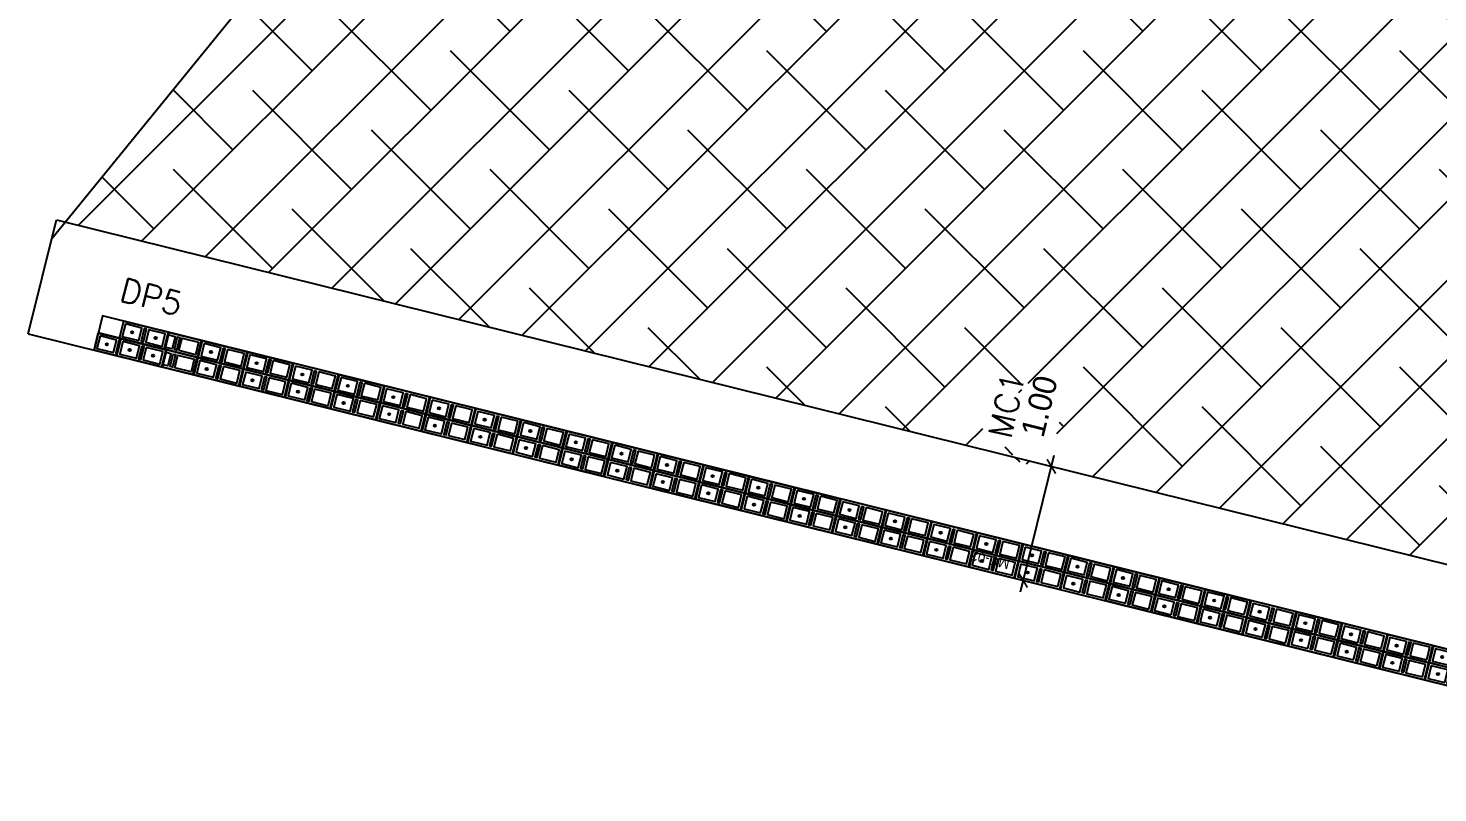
# Model space of a CAD drawing. Header units: metres. Extents: x -33.7 to 12.8, y -17.6 to 9.1.
# Drawn here: x -33.74 to -21.73, y -17.26 to -10.75 of the extents above; entities that cross this region are included whole.
import ezdxf
from ezdxf.enums import TextEntityAlignment as Align
from ezdxf.xclip import XClip

# ---------------------------------------------------------------- set-up
doc = ezdxf.new("R2010")
doc.units = ezdxf.units.M
doc.header["$XCLIPFRAME"] = 2
for name, color, linetype in [('00', 8, 'Continuous'), ('COTAS', 1, 'Continuous'), ('CUANT-MURO CONTENCION-MURO MC1 BLOCK 0.30', 1, 'Continuous')]:
    doc.layers.add(name, color=color, linetype=linetype)
doc.styles.add('ROMANS', font='romans')
doc.styles.add('ROTULOS', font='GOTHIC.TTF')
doc.styles.get("Standard").update_dxf_attribs({"font": 'arial.ttf'})
doc.dimstyles.new('DIM_100_2', dxfattribs={"dimtxt": 0.2, "dimasz": 0.1, "dimexe": 0.1, "dimexo": 0.1, "dimgap": 0.15, "dimtad": 1, "dimtxsty": 'ROTULOS', "dimblk": 'ARCHTICK', "dimcen": 0.1, "dimdle": 0.1, "dimclrd": 256, "dimclre": 256, "dimclrt": 1, "dimaunit": 1, "dimadec": 3, "dimazin": 3, "dimtfac": 1, "dimtix": 1, "dimtmove": 2, "dimatfit": 0, "dimldrblk": 'FLECHA', "dimfxl": 0.25, "dimtvp": 1, "dimlwd": -1, "dimlwe": -1})

# ---------------------------------------------------------------- blocks, each defined once
blk = doc.blocks.new('*U92')
for points in [[(-0.075, 0.4), (0.075, 0.4), (0.075, 0.01), (-0.075, 0.01)], [(0.055, 0.38), (-0.055, 0.38), (-0.055, 0.235), (0.055, 0.235)], [(0.055, 0.215), (-0.055, 0.215), (-0.055, 0.195), (0.055, 0.195)], [(0.055, 0.175), (-0.055, 0.175), (-0.055, 0.03), (0.055, 0.03)]]:
    blk.add_lwpolyline(points, close=True)
at = {"color": 251}
blk.add_lwpolyline([(-0.075, 0), (0.075, 0)], dxfattribs=at)
at = {"color": 3}
blk.add_circle((0, 0.307), 0.00953, dxfattribs=at)
blk = doc.blocks.new('*U91')
for points in [[(-0.075, 0.4), (0.075, 0.4), (0.075, 0.01), (-0.075, 0.01)], [(0.055, 0.38), (-0.055, 0.38), (-0.055, 0.235), (0.055, 0.235)], [(0.055, 0.215), (-0.055, 0.215), (-0.055, 0.195), (0.055, 0.195)], [(0.055, 0.175), (-0.055, 0.175), (-0.055, 0.03), (0.055, 0.03)]]:
    blk.add_lwpolyline(points, close=True)
at = {"color": 251}
blk.add_lwpolyline([(-0.075, 0), (0.075, 0)], dxfattribs=at)
at = {"color": 3}
blk.add_circle((0, 0.307), 0.00953, dxfattribs=at)
blk = doc.blocks.new('*U90')
for points in [[(-0.075, 0.4), (0.075, 0.4), (0.075, 0.01), (-0.075, 0.01)], [(0.055, 0.38), (-0.055, 0.38), (-0.055, 0.235), (0.055, 0.235)], [(0.055, 0.215), (-0.055, 0.215), (-0.055, 0.195), (0.055, 0.195)], [(0.055, 0.175), (-0.055, 0.175), (-0.055, 0.03), (0.055, 0.03)]]:
    blk.add_lwpolyline(points, close=True)
at = {"color": 251}
blk.add_lwpolyline([(-0.075, 0), (0.075, 0)], dxfattribs=at)
at = {"color": 3}
blk.add_circle((0, 0.307), 0.00953, dxfattribs=at)
blk = doc.blocks.new('*U89')
for points in [[(-0.075, 0.4), (0.075, 0.4), (0.075, 0.01), (-0.075, 0.01)], [(0.055, 0.38), (-0.055, 0.38), (-0.055, 0.235), (0.055, 0.235)], [(0.055, 0.215), (-0.055, 0.215), (-0.055, 0.195), (0.055, 0.195)], [(0.055, 0.175), (-0.055, 0.175), (-0.055, 0.03), (0.055, 0.03)]]:
    blk.add_lwpolyline(points, close=True)
at = {"color": 251}
blk.add_lwpolyline([(-0.075, 0), (0.075, 0)], dxfattribs=at)
at = {"color": 3}
blk.add_circle((0, 0.307), 0.00953, dxfattribs=at)
blk = doc.blocks.new('*U88')
for points in [[(-0.075, 0.4), (0.075, 0.4), (0.075, 0.01), (-0.075, 0.01)], [(0.055, 0.38), (-0.055, 0.38), (-0.055, 0.235), (0.055, 0.235)], [(0.055, 0.215), (-0.055, 0.215), (-0.055, 0.195), (0.055, 0.195)], [(0.055, 0.175), (-0.055, 0.175), (-0.055, 0.03), (0.055, 0.03)]]:
    blk.add_lwpolyline(points, close=True)
at = {"color": 251}
blk.add_lwpolyline([(-0.075, 0), (0.075, 0)], dxfattribs=at)
at = {"color": 3}
blk.add_circle((0, 0.307), 0.00953, dxfattribs=at)
blk = doc.blocks.new('*U87')
for points in [[(-0.075, 0.4), (0.075, 0.4), (0.075, 0.01), (-0.075, 0.01)], [(0.055, 0.38), (-0.055, 0.38), (-0.055, 0.235), (0.055, 0.235)], [(0.055, 0.215), (-0.055, 0.215), (-0.055, 0.195), (0.055, 0.195)], [(0.055, 0.175), (-0.055, 0.175), (-0.055, 0.03), (0.055, 0.03)]]:
    blk.add_lwpolyline(points, close=True)
at = {"color": 251}
blk.add_lwpolyline([(-0.075, 0), (0.075, 0)], dxfattribs=at)
at = {"color": 3}
blk.add_circle((0, 0.307), 0.00953, dxfattribs=at)
blk = doc.blocks.new('*U86')
for points in [[(-0.075, 0.4), (0.075, 0.4), (0.075, 0.01), (-0.075, 0.01)], [(0.055, 0.38), (-0.055, 0.38), (-0.055, 0.235), (0.055, 0.235)], [(0.055, 0.215), (-0.055, 0.215), (-0.055, 0.195), (0.055, 0.195)], [(0.055, 0.175), (-0.055, 0.175), (-0.055, 0.03), (0.055, 0.03)]]:
    blk.add_lwpolyline(points, close=True)
at = {"color": 251}
blk.add_lwpolyline([(-0.075, 0), (0.075, 0)], dxfattribs=at)
at = {"color": 3}
blk.add_circle((0, 0.307), 0.00953, dxfattribs=at)
blk = doc.blocks.new('*U85')
for points in [[(-0.075, 0.4), (0.075, 0.4), (0.075, 0.01), (-0.075, 0.01)], [(0.055, 0.38), (-0.055, 0.38), (-0.055, 0.235), (0.055, 0.235)], [(0.055, 0.215), (-0.055, 0.215), (-0.055, 0.195), (0.055, 0.195)], [(0.055, 0.175), (-0.055, 0.175), (-0.055, 0.03), (0.055, 0.03)]]:
    blk.add_lwpolyline(points, close=True)
at = {"color": 251}
blk.add_lwpolyline([(-0.075, 0), (0.075, 0)], dxfattribs=at)
at = {"color": 3}
blk.add_circle((0, 0.307), 0.00953, dxfattribs=at)
blk = doc.blocks.new('*U84')
for points in [[(-0.075, 0.4), (0.075, 0.4), (0.075, 0.01), (-0.075, 0.01)], [(0.055, 0.38), (-0.055, 0.38), (-0.055, 0.235), (0.055, 0.235)], [(0.055, 0.215), (-0.055, 0.215), (-0.055, 0.195), (0.055, 0.195)], [(0.055, 0.175), (-0.055, 0.175), (-0.055, 0.03), (0.055, 0.03)]]:
    blk.add_lwpolyline(points, close=True)
at = {"color": 251}
blk.add_lwpolyline([(-0.075, 0), (0.075, 0)], dxfattribs=at)
at = {"color": 3}
blk.add_circle((0, 0.307), 0.00953, dxfattribs=at)
blk = doc.blocks.new('*U83')
for points in [[(-0.075, 0.4), (0.075, 0.4), (0.075, 0.01), (-0.075, 0.01)], [(0.055, 0.38), (-0.055, 0.38), (-0.055, 0.235), (0.055, 0.235)], [(0.055, 0.215), (-0.055, 0.215), (-0.055, 0.195), (0.055, 0.195)], [(0.055, 0.175), (-0.055, 0.175), (-0.055, 0.03), (0.055, 0.03)]]:
    blk.add_lwpolyline(points, close=True)
at = {"color": 251}
blk.add_lwpolyline([(-0.075, 0), (0.075, 0)], dxfattribs=at)
at = {"color": 3}
blk.add_circle((0, 0.307), 0.00953, dxfattribs=at)
blk = doc.blocks.new('*U82')
for points in [[(-0.075, 0.4), (0.075, 0.4), (0.075, 0.01), (-0.075, 0.01)], [(0.055, 0.38), (-0.055, 0.38), (-0.055, 0.235), (0.055, 0.235)], [(0.055, 0.215), (-0.055, 0.215), (-0.055, 0.195), (0.055, 0.195)], [(0.055, 0.175), (-0.055, 0.175), (-0.055, 0.03), (0.055, 0.03)]]:
    blk.add_lwpolyline(points, close=True)
at = {"color": 251}
blk.add_lwpolyline([(-0.075, 0), (0.075, 0)], dxfattribs=at)
at = {"color": 3}
blk.add_circle((0, 0.307), 0.00953, dxfattribs=at)
blk = doc.blocks.new('*U81')
for points in [[(-0.075, 0.4), (0.075, 0.4), (0.075, 0.01), (-0.075, 0.01)], [(0.055, 0.38), (-0.055, 0.38), (-0.055, 0.235), (0.055, 0.235)], [(0.055, 0.215), (-0.055, 0.215), (-0.055, 0.195), (0.055, 0.195)], [(0.055, 0.175), (-0.055, 0.175), (-0.055, 0.03), (0.055, 0.03)]]:
    blk.add_lwpolyline(points, close=True)
at = {"color": 251}
blk.add_lwpolyline([(-0.075, 0), (0.075, 0)], dxfattribs=at)
at = {"color": 3}
blk.add_circle((0, 0.307), 0.00953, dxfattribs=at)
blk = doc.blocks.new('*U74')
for points in [[(-0.075, 0.4), (0.075, 0.4), (0.075, 0.01), (-0.075, 0.01)], [(0.055, 0.38), (-0.055, 0.38), (-0.055, 0.235), (0.055, 0.235)], [(0.055, 0.215), (-0.055, 0.215), (-0.055, 0.195), (0.055, 0.195)], [(0.055, 0.175), (-0.055, 0.175), (-0.055, 0.03), (0.055, 0.03)]]:
    blk.add_lwpolyline(points, close=True)
at = {"color": 251}
blk.add_lwpolyline([(-0.075, 0), (0.075, 0)], dxfattribs=at)
at = {"color": 3}
blk.add_circle((0, 0.102), 0.00953, dxfattribs=at)
blk = doc.blocks.new('*U75')
for points in [[(-0.075, 0.4), (0.075, 0.4), (0.075, 0.01), (-0.075, 0.01)], [(0.055, 0.38), (-0.055, 0.38), (-0.055, 0.235), (0.055, 0.235)], [(0.055, 0.215), (-0.055, 0.215), (-0.055, 0.195), (0.055, 0.195)], [(0.055, 0.175), (-0.055, 0.175), (-0.055, 0.03), (0.055, 0.03)]]:
    blk.add_lwpolyline(points, close=True)
at = {"color": 251}
blk.add_lwpolyline([(-0.075, 0), (0.075, 0)], dxfattribs=at)
at = {"color": 3}
blk.add_circle((0, 0.102), 0.00953, dxfattribs=at)
blk = doc.blocks.new('*U76')
for points in [[(-0.075, 0.4), (0.075, 0.4), (0.075, 0.01), (-0.075, 0.01)], [(0.055, 0.38), (-0.055, 0.38), (-0.055, 0.235), (0.055, 0.235)], [(0.055, 0.215), (-0.055, 0.215), (-0.055, 0.195), (0.055, 0.195)], [(0.055, 0.175), (-0.055, 0.175), (-0.055, 0.03), (0.055, 0.03)]]:
    blk.add_lwpolyline(points, close=True)
at = {"color": 251}
blk.add_lwpolyline([(-0.075, 0), (0.075, 0)], dxfattribs=at)
at = {"color": 3}
blk.add_circle((0, 0.102), 0.00953, dxfattribs=at)
blk = doc.blocks.new('*U77')
for points in [[(-0.075, 0.4), (0.075, 0.4), (0.075, 0.01), (-0.075, 0.01)], [(0.055, 0.38), (-0.055, 0.38), (-0.055, 0.235), (0.055, 0.235)], [(0.055, 0.215), (-0.055, 0.215), (-0.055, 0.195), (0.055, 0.195)], [(0.055, 0.175), (-0.055, 0.175), (-0.055, 0.03), (0.055, 0.03)]]:
    blk.add_lwpolyline(points, close=True)
at = {"color": 251}
blk.add_lwpolyline([(-0.075, 0), (0.075, 0)], dxfattribs=at)
at = {"color": 3}
blk.add_circle((0, 0.102), 0.00953, dxfattribs=at)
blk = doc.blocks.new('*U78')
for points in [[(-0.075, 0.4), (0.075, 0.4), (0.075, 0.01), (-0.075, 0.01)], [(0.055, 0.38), (-0.055, 0.38), (-0.055, 0.235), (0.055, 0.235)], [(0.055, 0.215), (-0.055, 0.215), (-0.055, 0.195), (0.055, 0.195)], [(0.055, 0.175), (-0.055, 0.175), (-0.055, 0.03), (0.055, 0.03)]]:
    blk.add_lwpolyline(points, close=True)
at = {"color": 251}
blk.add_lwpolyline([(-0.075, 0), (0.075, 0)], dxfattribs=at)
at = {"color": 3}
blk.add_circle((0, 0.102), 0.00953, dxfattribs=at)
blk = doc.blocks.new('*U79')
for points in [[(-0.075, 0.4), (0.075, 0.4), (0.075, 0.01), (-0.075, 0.01)], [(0.055, 0.38), (-0.055, 0.38), (-0.055, 0.235), (0.055, 0.235)], [(0.055, 0.215), (-0.055, 0.215), (-0.055, 0.195), (0.055, 0.195)], [(0.055, 0.175), (-0.055, 0.175), (-0.055, 0.03), (0.055, 0.03)]]:
    blk.add_lwpolyline(points, close=True)
at = {"color": 251}
blk.add_lwpolyline([(-0.075, 0), (0.075, 0)], dxfattribs=at)
at = {"color": 3}
blk.add_circle((0, 0.102), 0.00953, dxfattribs=at)
blk = doc.blocks.new('*U80')
for points in [[(-0.075, 0.4), (0.075, 0.4), (0.075, 0.01), (-0.075, 0.01)], [(0.055, 0.38), (-0.055, 0.38), (-0.055, 0.235), (0.055, 0.235)], [(0.055, 0.215), (-0.055, 0.215), (-0.055, 0.195), (0.055, 0.195)], [(0.055, 0.175), (-0.055, 0.175), (-0.055, 0.03), (0.055, 0.03)]]:
    blk.add_lwpolyline(points, close=True)
at = {"color": 251}
blk.add_lwpolyline([(-0.075, 0), (0.075, 0)], dxfattribs=at)
at = {"color": 3}
blk.add_circle((0, 0.102), 0.00953, dxfattribs=at)
blk = doc.blocks.new('*U14')
for points in [[(-0.075, 0.4), (0.075, 0.4), (0.075, 0.01), (-0.075, 0.01)], [(0.055, 0.38), (-0.055, 0.38), (-0.055, 0.235), (0.055, 0.235)], [(0.055, 0.215), (-0.055, 0.215), (-0.055, 0.195), (0.055, 0.195)], [(0.055, 0.175), (-0.055, 0.175), (-0.055, 0.03), (0.055, 0.03)]]:
    blk.add_lwpolyline(points, close=True)
at = {"color": 251}
blk.add_lwpolyline([(-0.075, 0), (0.075, 0)], dxfattribs=at)
at = {"color": 3}
blk.add_circle((0, 0.102), 0.00953, dxfattribs=at)
blk = doc.blocks.new('*U65')
for points in [[(-0.075, 0.4), (0.075, 0.4), (0.075, 0.01), (-0.075, 0.01)], [(0.055, 0.38), (-0.055, 0.38), (-0.055, 0.235), (0.055, 0.235)], [(0.055, 0.215), (-0.055, 0.215), (-0.055, 0.195), (0.055, 0.195)], [(0.055, 0.175), (-0.055, 0.175), (-0.055, 0.03), (0.055, 0.03)]]:
    blk.add_lwpolyline(points, close=True)
blk = doc.blocks.new('*U95')
for points in [[(-0.075, 0.4), (0.075, 0.4), (0.075, 0.01), (-0.075, 0.01)], [(0.055, 0.38), (-0.055, 0.38), (-0.055, 0.235), (0.055, 0.235)], [(0.055, 0.215), (-0.055, 0.215), (-0.055, 0.195), (0.055, 0.195)], [(0.055, 0.175), (-0.055, 0.175), (-0.055, 0.03), (0.055, 0.03)]]:
    blk.add_lwpolyline(points, close=True)
at = {"color": 251}
blk.add_lwpolyline([(-0.075, 0), (0.075, 0)], dxfattribs=at)
at = {"color": 3}
blk.add_circle((0, 0.307), 0.00953, dxfattribs=at)
blk = doc.blocks.new('*U94')
for points in [[(-0.075, 0.4), (0.075, 0.4), (0.075, 0.01), (-0.075, 0.01)], [(0.055, 0.38), (-0.055, 0.38), (-0.055, 0.235), (0.055, 0.235)], [(0.055, 0.215), (-0.055, 0.215), (-0.055, 0.195), (0.055, 0.195)], [(0.055, 0.175), (-0.055, 0.175), (-0.055, 0.03), (0.055, 0.03)]]:
    blk.add_lwpolyline(points, close=True)
at = {"color": 251}
blk.add_lwpolyline([(-0.075, 0), (0.075, 0)], dxfattribs=at)
at = {"color": 3}
blk.add_circle((0, 0.307), 0.00953, dxfattribs=at)
blk = doc.blocks.new('*U93')
for points in [[(-0.075, 0.4), (0.075, 0.4), (0.075, 0.01), (-0.075, 0.01)], [(0.055, 0.38), (-0.055, 0.38), (-0.055, 0.235), (0.055, 0.235)], [(0.055, 0.215), (-0.055, 0.215), (-0.055, 0.195), (0.055, 0.195)], [(0.055, 0.175), (-0.055, 0.175), (-0.055, 0.03), (0.055, 0.03)]]:
    blk.add_lwpolyline(points, close=True)
at = {"color": 251}
blk.add_lwpolyline([(-0.075, 0), (0.075, 0)], dxfattribs=at)
at = {"color": 3}
blk.add_circle((0, 0.307), 0.00953, dxfattribs=at)
blk = doc.blocks.new('*U98')
for points in [[(-0.075, 0.4), (0.075, 0.4), (0.075, 0.01), (-0.075, 0.01)], [(0.055, 0.38), (-0.055, 0.38), (-0.055, 0.235), (0.055, 0.235)], [(0.055, 0.215), (-0.055, 0.215), (-0.055, 0.195), (0.055, 0.195)], [(0.055, 0.175), (-0.055, 0.175), (-0.055, 0.03), (0.055, 0.03)]]:
    blk.add_lwpolyline(points, close=True)
at = {"color": 251}
blk.add_lwpolyline([(-0.075, 0), (0.075, 0)], dxfattribs=at)
at = {"color": 3}
blk.add_circle((0, 0.307), 0.00953, dxfattribs=at)
blk = doc.blocks.new('*U97')
for points in [[(-0.075, 0.4), (0.075, 0.4), (0.075, 0.01), (-0.075, 0.01)], [(0.055, 0.38), (-0.055, 0.38), (-0.055, 0.235), (0.055, 0.235)], [(0.055, 0.215), (-0.055, 0.215), (-0.055, 0.195), (0.055, 0.195)], [(0.055, 0.175), (-0.055, 0.175), (-0.055, 0.03), (0.055, 0.03)]]:
    blk.add_lwpolyline(points, close=True)
at = {"color": 251}
blk.add_lwpolyline([(-0.075, 0), (0.075, 0)], dxfattribs=at)
at = {"color": 3}
blk.add_circle((0, 0.307), 0.00953, dxfattribs=at)
blk = doc.blocks.new('*U96')
for points in [[(-0.075, 0.4), (0.075, 0.4), (0.075, 0.01), (-0.075, 0.01)], [(0.055, 0.38), (-0.055, 0.38), (-0.055, 0.235), (0.055, 0.235)], [(0.055, 0.215), (-0.055, 0.215), (-0.055, 0.195), (0.055, 0.195)], [(0.055, 0.175), (-0.055, 0.175), (-0.055, 0.03), (0.055, 0.03)]]:
    blk.add_lwpolyline(points, close=True)
at = {"color": 251}
blk.add_lwpolyline([(-0.075, 0), (0.075, 0)], dxfattribs=at)
at = {"color": 3}
blk.add_circle((0, 0.307), 0.00953, dxfattribs=at)
blk = doc.blocks.new('*U100')
for points in [[(-0.075, 0.4), (0.075, 0.4), (0.075, 0.01), (-0.075, 0.01)], [(0.055, 0.38), (-0.055, 0.38), (-0.055, 0.235), (0.055, 0.235)], [(0.055, 0.215), (-0.055, 0.215), (-0.055, 0.195), (0.055, 0.195)], [(0.055, 0.175), (-0.055, 0.175), (-0.055, 0.03), (0.055, 0.03)]]:
    blk.add_lwpolyline(points, close=True)
at = {"color": 251}
blk.add_lwpolyline([(-0.075, 0), (0.075, 0)], dxfattribs=at)
at = {"color": 3}
blk.add_circle((0, 0.307), 0.00953, dxfattribs=at)
blk = doc.blocks.new('*U99')
for points in [[(-0.075, 0.4), (0.075, 0.4), (0.075, 0.01), (-0.075, 0.01)], [(0.055, 0.38), (-0.055, 0.38), (-0.055, 0.235), (0.055, 0.235)], [(0.055, 0.215), (-0.055, 0.215), (-0.055, 0.195), (0.055, 0.195)], [(0.055, 0.175), (-0.055, 0.175), (-0.055, 0.03), (0.055, 0.03)]]:
    blk.add_lwpolyline(points, close=True)
at = {"color": 251}
blk.add_lwpolyline([(-0.075, 0), (0.075, 0)], dxfattribs=at)
at = {"color": 3}
blk.add_circle((0, 0.307), 0.00953, dxfattribs=at)
blk = doc.blocks.new('*U562')
for points in [[(-0.075, 0.4), (0.075, 0.4), (0.075, 0.21), (-0.075, 0.21)], [(0.055, 0.38), (-0.055, 0.38), (-0.055, 0.235), (0.055, 0.235)]]:
    blk.add_lwpolyline(points, close=True)
at = {"color": 251}
blk.add_lwpolyline([(-0.075, 0.2), (0.075, 0.2)], dxfattribs=at)
blk.add_lwpolyline([(0.055, 0.21), (0.055, 0.215), (-0.055, 0.215), (-0.055, 0.21)])
at = {"color": 3}
blk.add_circle((0, 0.307), 0.00953, dxfattribs=at)
blk = doc.blocks.new('*U12')
for points in [[(-0.075, 0.4), (0.075, 0.4), (0.075, 0.01), (-0.075, 0.01)], [(0.055, 0.38), (-0.055, 0.38), (-0.055, 0.235), (0.055, 0.235)], [(0.055, 0.215), (-0.055, 0.215), (-0.055, 0.195), (0.055, 0.195)], [(0.055, 0.175), (-0.055, 0.175), (-0.055, 0.03), (0.055, 0.03)]]:
    blk.add_lwpolyline(points, close=True)
at = {"color": 251}
blk.add_lwpolyline([(-0.075, 0), (0.075, 0)], dxfattribs=at)
at = {"color": 3}
for centre in [(0, 0.307), (0, 0.102)]:
    blk.add_circle(centre, 0.00953, dxfattribs=at)
blk = doc.blocks.new('_ArchTick')
at = {"color": 0, "linetype": 'ByBlock', "lineweight": -2, "const_width": 0.15}
blk.add_lwpolyline([(-0.5, -0.5), (0.5, 0.5)], dxfattribs=at)
blk = doc.blocks.new('*D407')
at = {"layer": 'COTAS', "transparency": 16777216}
for p, q in [((-25.288, -15.55), (-25, -14.385)), ((-25.121, -14.458), (-25.121, -14.458)), ((-25.361, -15.428), (-25.361, -15.428))]:
    blk.add_line(p, q, dxfattribs=at)
at = {"layer": 'Defpoints', "color": 0, "transparency": 16777216}
for p in [(-25.024, -14.482), (-25.024, -14.482), (-25.264, -15.453)]:
    blk.add_point(p, dxfattribs=at)
at = {"layer": 'COTAS', "linetype": 'ByBlock', "transparency": 16777216, "xscale": 0.1, "yscale": 0.1, "zscale": 0.1}
for p, rotation in [((-25.024, -14.482), 76.07958780620616), ((-25.264, -15.453), 256.0795878062062)]:
    blk.add_blockref('_ArchTick', p, dxfattribs=dict(at, rotation=rotation))
at = {"layer": 'COTAS', "color": 1, "transparency": 16777216, "insert": (-25.126, -13.969), "char_height": 0.2, "attachment_point": 5, "rotation": 76.0796, "style": 'ROTULOS'}
blk.add_mtext('\\A1;1.00', dxfattribs=at)
blk = doc.blocks.new('FLECHA')
h = blk.add_hatch(color=256)
edge = h.paths.add_edge_path()
edge.add_line((-0.76, -0.72), (-0.35, 0))
edge.add_line((-0.35, 0), (-0.76, 0.72))
edge.add_arc((-0.63, 0.79), 0.15, 30, 210, ccw=False)
edge.add_line((-0.5, 0.87), (0, 0))
edge.add_line((0, 0), (-0.5, -0.87))
edge.add_arc((-0.63, -0.79), 0.15, 150, 330, ccw=False)
blk.add_line((-0.35, 0), (-1.83, 0))
blk.add_lwpolyline([(-0.76, -0.72), (-0.35, 0), (-0.76, 0.72, -1), (-0.5, 0.87), (0, 0), (-0.5, -0.87, -1)], format="xyb", close=True)
blk = doc.blocks.new('MURO_MC-02')
at = {"color": 0, "linetype": 'CONTINUOUS'}
blk.add_line((0, 0), (15.667, 0), dxfattribs=at)
at = {"color": 0}
blk.add_lwpolyline([(0, -0.15), (15.667, -0.15), (15.667, 0.15), (0, 0.15)], close=True, dxfattribs=at)
at = {"color": 0, "flags": 1}
for tag in ['ESPESOR', 'ALTURA', 'VANO', 'EJE_L', 'TIPO', 'ETQ']:
    blk.add_attdef(tag, text='', height=0.08, dxfattribs=at).set_placement((7.833, 0.05), align=Align.MIDDLE_CENTER)
at = {"color": 0}
blk.add_attdef('ID', text='', height=0.08, dxfattribs=at).set_placement((7.833, 0.05), align=Align.MIDDLE_CENTER)

msp = doc.modelspace()

# ---------------------------------------------------------------- hatches: boundary and pattern name
at = {"layer": '00'}
h = msp.add_hatch(dxfattribs=at)
h.set_pattern_fill('ANSI38', color=256, scale=0.15)
h.paths.add_polyline_path([(-4.659, 0.833), (-8.386, 0.833), (-8.386, -0.239), (-4.659, -0.239)])
h.paths.add_polyline_path([(-5.351, 0.037), (-4.717, 0.037), (-4.717, -0.263), (-5.351, -0.263)])
h.paths.add_polyline_path([(-8.183, 0.853), (-7.731, 0.853), (-7.731, 0.553), (-8.183, 0.553)])
h.paths.add_polyline_path([(-9.586, 0.833), (-9.586, -0.239), (-8.386, -0.239), (-8.386, 0.833)])
h.paths.add_polyline_path([(-8.386, 6.37), (-8.386, 1.533), (-4.659, 1.533), (-4.659, 3.329), (-2.586, 3.329), (-2.586, 6.37)])
h.paths.add_polyline_path([(-11.086, 6.37), (-11.086, 2.983), (-9.586, 2.983), (-9.586, 1.533), (-8.386, 1.533), (-8.386, 6.37)])
h.paths.add_polyline_path([(-9.539, 1.824), (-8.915, 1.824), (-8.915, 1.524), (-9.539, 1.524)])
h.paths.add_polyline_path([(-8.386, 6.37), (-8.386, 7.736), (-8.885, 7.736), (-9.285, 7.736), (-9.685, 7.736), (-10.085, 7.736), (-10.485, 7.736), (-10.611, 7.736), (-10.885, 7.736), (-11.086, 7.736), (-11.086, 6.37)])
h.paths.add_polyline_path([(-3.182, 7.886), (-3.182, 7.866), (-3.182, 7.836), (-3.182, 7.756), (-3.182, 7.736), (-3.372, 7.736), (-3.372, 7.836), (-3.76, 7.836), (-3.76, 7.736), (-3.986, 7.736), (-3.986, 6.736), (-4.686, 6.736), (-4.686, 7.736), (-4.922, 7.736), (-5.112, 7.736), (-5.36, 7.736), (-5.76, 7.736), (-6.16, 7.736), (-6.56, 7.736), (-6.96, 7.736), (-7.36, 7.736), (-7.586, 7.736), (-7.586, 6.736), (-8.286, 6.736), (-8.286, 7.736), (-8.386, 7.736), (-8.386, 6.37), (-2.586, 6.37), (-2.586, 6.736), (-2.936, 6.736), (-2.936, 7.736), (-3.172, 7.736), (-3.172, 7.836), (-3.172, 7.886)], is_closed=False)
h.paths.add_polyline_path([(-2.586, 3.329), (1.439, 3.329), (1.439, 4.945), (-2.011, 4.945), (-2.011, 6.37), (-2.586, 6.37)])
h.paths.add_polyline_path([(-2.011, 7.736), (-2.236, 7.736), (-2.236, 6.736), (-2.586, 6.736), (-2.586, 6.37), (-2.011, 6.37)])
h.paths.add_polyline_path([(4.657, 4.93), (3.946, 5.227), (4.057, 5.493), (2.139, 6.293), (2.139, 1.508), (3.23, 1.508)])
h.paths.add_polyline_path([(10.114, 2.817), (9.772, 2.96), (9.907, 3.283), (6.446, 4.726), (6.254, 4.265), (5.303, 4.661), (3.916, 1.333), (9.496, 1.333), (9.778, 2.009)])
h.paths.add_polyline_path([(8.72, 1.651), (9.341, 1.393), (9.188, 1.024), (8.567, 1.281)])
h.paths.add_polyline_path([(9.496, 1.333), (3.916, 1.333), (3.697, 0.808), (2.139, 0.808), (2.139, -2.664), (7.829, -2.664)])
h.paths.add_polyline_path([(7.03, -2.402), (7.65, -2.659), (7.497, -3.029), (6.877, -2.772)])
h.paths.add_polyline_path([(8.657, 1.345), (9.196, 1.093), (9.069, 0.821), (8.53, 1.073)])
h.paths.add_polyline_path([(7.453, -3.565), (7.829, -2.664), (2.139, -2.664), (2.139, -3.175), (3.074, -3.565)])
h.paths.add_polyline_path([(3.074, -3.565), (6.462, -4.978), (6.597, -4.655), (6.939, -4.797), (7.453, -3.565)])
h.paths.add_polyline_path([(-5.388, -2.664), (-5.388, -0.939), (-8.054, -0.939), (-8.054, -2.664)])
h.paths.add_polyline_path([(-6.037, -2.516), (-5.584, -2.516), (-5.584, -2.816), (-6.037, -2.816)])
h.paths.add_polyline_path([(-11.386, -3.895), (-11.386, -2.664), (-11.386, -0.317), (-12.886, -0.317), (-12.886, 0.54), (-15.857, -0.794), (-17.581, -3.388), (-14.072, -5.772), (-13.556, -4.995), (-12.557, -5.659)])
h.paths.add_polyline_path([(-15.857, -0.794), (-17.605, -1.58), (-17.459, -1.677), (-18.281, -2.913), (-17.581, -3.388)])
h.paths.add_polyline_path([(-12.886, 1.333), (-12.886, 2.419), (-15.383, 4.72), (-17.928, 4.72), (-20.733, 0.5), (-17.901, -1.383), (-15.546, -0.326), (-14.443, 1.333)])
h.paths.add_polyline_path([(-11.786, 2.983), (-12.886, 2.983), (-12.886, 2.827), (-15.36, 5.107), (-15.36, 5.514), (-11.786, 5.514), (-11.786, 2.983)])
h.paths.add_polyline_path([(-23.256, 0.133), (-23.174, 0.079), (-22.232, 1.496), (-20.983, 0.666), (-18.288, 4.72), (-18.66, 4.72), (-18.66, 7.036)])
h.paths.add_polyline_path([(-15.36, 7.036), (-15.36, 6.37), (-11.786, 6.37), (-11.786, 7.036)])
h.paths.add_polyline_path([(-14.949, 6.506), (-14.497, 6.506), (-14.497, 6.206), (-14.949, 6.206)])
h.paths.add_polyline_path([(-13.402, 7.054), (-12.731, 7.039), (-12.74, 6.639), (-13.411, 6.654)])
h.paths.add_polyline_path([(-11.736, 6.214), (-11.736, 6.37), (-15.36, 6.37), (-15.36, 6.214)])
h.paths.add_polyline_path([(-22.706, -7.317), (-22.475, -6.326), (-20.632, -6.747), (-19.995, -3.954), (-22.56, -2.248), (-24.25, -4.79), (-23.333, -5.399), (-24.025, -6.44)])
h.paths.add_polyline_path([(-25.764, -7.053), (-25.624, -7.088), (-25.913, -8.252), (-23.574, -8.832), (-23.488, -8.482), (-23.44, -8.247), (-23.818, -8.153), (-24.202, -8.058), (-24.59, -7.962), (-24.978, -7.866), (-25.366, -7.77), (-25.745, -7.676), (-25.709, -7.53), (-25.321, -7.626), (-24.932, -7.723), (-24.544, -7.819), (-24.156, -7.915), (-23.782, -8.008), (-23.394, -8.104), (-23.248, -8.14), (-23.345, -8.528), (-23.429, -8.868), (-23.088, -8.952), (-22.706, -7.317), (-24.025, -6.44), (-24.717, -7.481), (-25.639, -6.868)])
h.paths.add_polyline_path([(-19.328, -9.382), (-18.761, -9.759), (-16.351, -6.133), (-13.937, -7.738), (-13.774, -7.492), (-14.774, -6.827), (-14.238, -6.022), (-17.747, -3.638), (-19.922, -6.908), (-18.797, -7.165)])
h.paths.add_polyline_path([(-19.755, -10.809), (-19.549, -10.945), (-18.927, -10.009), (-19.403, -9.693), (-19.675, -10.829)])
h.paths.add_polyline_path([(-18.697, -16.05), (-18.266, -14.311), (-20.708, -12.688), (-19.715, -11.195), (-20.622, -10.594), (-20.888, -10.528), (-21.277, -10.432), (-21.665, -10.335), (-22.053, -10.239), (-22.124, -10.222), (-24.966, -14.496)])
h.paths.add_polyline_path([(-24.966, -14.496), (-22.124, -10.222), (-22.441, -10.143), (-22.83, -10.047), (-23.218, -9.95), (-23.606, -9.854), (-23.994, -9.758), (-24.383, -9.662), (-24.771, -9.566), (-25.159, -9.469), (-25.547, -9.373), (-25.936, -9.277), (-26.153, -9.223), (-26.324, -9.181), (-26.712, -9.084), (-27.1, -8.988), (-27.204, -8.963), (-30.045, -13.237), (-25.676, -14.32)])
h.paths.add_polyline_path([(-22.197, -9.41), (-21.506, -9.571), (-21.597, -9.961), (-22.288, -9.799)])
h.paths.add_polyline_path([(-27.204, -8.963), (-27.489, -8.892), (-27.877, -8.796), (-28.265, -8.699), (-28.289, -8.694), (-28.653, -8.603), (-29.032, -8.509), (-29.103, -8.492), (-31.944, -12.767), (-30.045, -13.237)])
h.paths.add_polyline_path([(-29.629, -8.361), (-29.697, -8.345), (-29.733, -8.336), (-30.042, -8.259), (-33.418, -12.401), (-31.944, -12.767), (-29.103, -8.492), (-29.25, -8.455)])
h.paths.add_polyline_path([(-27.314, -6.102), (-26.926, -6.198), (-26.538, -6.294), (-26.481, -6.309), (-26.799, -6.097), (-26.107, -5.056), (-26.525, -4.778), (-27.393, -6.082), (-27.324, -6.1)], is_closed=False)
h.paths.add_polyline_path([(-26.184, -6.537), (-26.192, -6.571), (-26.338, -6.535), (-26.329, -6.501), (-26.584, -6.438), (-26.972, -6.341), (-27.36, -6.245), (-27.482, -6.215), (-27.717, -6.569), (-26.073, -6.976), (-25.889, -6.702), (-26.11, -6.555)])
h.paths.add_polyline_path([(-27.789, -6.676), (-28.424, -7.63), (-28.048, -7.723)])
h.paths.add_polyline_path([(-23.174, 0.079), (-23.256, 0.133), (-26.525, -4.778), (-26.107, -5.056), (-25.415, -4.015), (-24.499, -4.624), (-22.81, -2.082), (-24.059, -1.252)])
h.paths.add_polyline_path([(-14.443, 1.333), (-15.546, -0.326), (-12.886, 0.869), (-12.886, 1.333)])
h.paths.add_polyline_path([(-11.038, -0.464), (-11.038, -0.317), (-11.386, -0.317), (-11.386, -2.664), (-11.354, -2.664), (-11.354, -0.464)])
h.paths.add_polyline_path([(-19.922, -6.908), (-17.747, -3.638), (-18.447, -3.163), (-19.286, -4.425), (-19.728, -4.131), (-20.339, -6.813)])
h.paths.add_polyline_path([(2.152, -2.899), (2.776, -2.899), (2.776, -3.199), (2.152, -3.199)])
h.paths.add_polyline_path([(-20.745, -3.73), (-20.048, -3.863), (-20.123, -4.256), (-20.819, -4.123)])
h.paths.add_polyline_path([(-25.755, -7.663), (-25.151, -7.821), (-25.227, -8.111), (-25.831, -7.953)])
h.paths.add_polyline_path([(-19.299, -9.155), (-19.053, -8.81), (-18.809, -8.983), (-19.054, -9.329)])
h.paths.add_polyline_path([(-20.989, -10.525), (-20.559, -10.632), (-20.631, -10.923), (-21.061, -10.816)])
h.paths.add_polyline_path([(-25.441, -14.409), (-25.279, -13.758), (-24.891, -13.854), (-25.053, -14.506)])
h.paths.add_polyline_path([(-25.651, -14.353), (-25.522, -13.772), (-25.229, -13.836), (-25.358, -14.417)])
h.paths.add_polyline_path([(-19.858, -6.094), (-19.464, -5.503), (-19.131, -5.725), (-19.525, -6.315)])
h.paths.add_polyline_path([(-2.011, 6.625), (-2.096, 6.625), (-2.096, 6.925), (-2.011, 6.925)], flags=16)
h.paths.add_polyline_path([(-2.011, 6.815), (-2.159, 6.815), (-2.159, 7.215), (-2.011, 7.215)], flags=16)
h.paths.add_polyline_path([(-7.15, 0.805), (-6.441, 0.789), (-6.45, 0.389), (-7.159, 0.405)], flags=16)
h.paths.add_polyline_path([(-7.123, 0.487), (-6.547, 0.487), (-6.547, 0.187), (-7.123, 0.187)], flags=16)
h.paths.add_polyline_path([(-6.049, -0.136), (-6.049, 0.564), (-5.649, 0.564), (-5.649, -0.136)], flags=16)
h.paths.add_polyline_path([(-11.025, 6.021), (-10.391, 6.021), (-10.391, 5.721), (-11.025, 5.721)], flags=16)
h.paths.add_polyline_path([(-10.74, 4.226), (-10.164, 4.226), (-10.164, 3.926), (-10.74, 3.926)], flags=16)
h.paths.add_polyline_path([(-10.837, 4.573), (-10.128, 4.573), (-10.128, 4.173), (-10.837, 4.173)], flags=16)
h.paths.add_polyline_path([(-8.973, 6.901), (-8.973, 7.572), (-8.573, 7.572), (-8.573, 6.901)], flags=16)
h.paths.add_polyline_path([(-10.097, 7.638), (-9.426, 7.623), (-9.435, 7.223), (-10.106, 7.238)], flags=16)
h.paths.add_polyline_path([(-10.022, 7.315), (-9.427, 7.315), (-9.427, 7.015), (-10.022, 7.015)], flags=16)
h.paths.add_polyline_path([(-10.837, 7.035), (-10.128, 7.035), (-10.128, 6.635), (-10.837, 6.635)], flags=16)
h.paths.add_polyline_path([(-10.74, 6.688), (-10.164, 6.688), (-10.164, 6.388), (-10.74, 6.388)], flags=16)
h.paths.add_polyline_path([(-5.373, 6.901), (-5.373, 7.572), (-4.973, 7.572), (-4.973, 6.901)], flags=16)
h.paths.add_polyline_path([(-6.324, 7.365), (-5.729, 7.365), (-5.729, 7.065), (-6.324, 7.065)], flags=16)
h.paths.add_polyline_path([(-6.4, 7.638), (-5.729, 7.623), (-5.738, 7.223), (-6.409, 7.238)], flags=16)
h.paths.add_polyline_path([(-3.787, 7.215), (-3.078, 7.215), (-3.078, 6.815), (-3.787, 6.815)], flags=16)
h.paths.add_polyline_path([(-7.29, 6.868), (-6.714, 6.868), (-6.714, 6.568), (-7.29, 6.568)], flags=16)
h.paths.add_polyline_path([(-7.387, 7.215), (-6.678, 7.215), (-6.678, 6.815), (-7.387, 6.815)], flags=16)
h.paths.add_polyline_path([(-1.84, 4.034), (-1.13, 4.034), (-1.13, 3.634), (-1.84, 3.634)], flags=16)
h.paths.add_polyline_path([(0.416, 4.245), (0.992, 4.245), (0.992, 3.945), (0.416, 3.945)], flags=16)
h.paths.add_polyline_path([(0.323, 4.592), (1.033, 4.592), (1.033, 4.192), (0.323, 4.192)], flags=16)
h.paths.add_polyline_path([(3.314, 4.588), (3.963, 4.302), (3.802, 3.936), (3.153, 4.221)], flags=16)
h.paths.add_polyline_path([(3.23, 4.245), (3.757, 4.014), (3.637, 3.739), (3.109, 3.971)], flags=16)
h.paths.add_polyline_path([(2.147, -0.373), (2.77, -0.373), (2.77, -0.673), (2.147, -0.673)], flags=16)
h.paths.add_polyline_path([(3.13, 0.677), (3.773, 0.677), (3.773, 0.377), (3.13, 0.377)], flags=16)
h.paths.add_polyline_path([(6.967, -2.708), (7.506, -2.96), (7.379, -3.232), (6.84, -2.98)], flags=16)
h.paths.add_polyline_path([(-7.972, -0.967), (-7.263, -0.983), (-7.272, -1.383), (-7.981, -1.367)], flags=16)
h.paths.add_polyline_path([(-7.945, -1.285), (-7.368, -1.285), (-7.368, -1.585), (-7.945, -1.585)], flags=16)
h.paths.add_polyline_path([(-16.053, -4.183), (-15.808, -3.838), (-15.563, -4.011), (-15.809, -4.357)], flags=16)
h.paths.add_polyline_path([(-15.882, -4.409), (-15.489, -3.818), (-15.156, -4.039), (-15.549, -4.63)], flags=16)
h.paths.add_polyline_path([(-15.494, -0.66), (-15.192, -1.302), (-15.553, -1.472), (-15.856, -0.831)], flags=16)
h.paths.add_polyline_path([(-15.192, -0.707), (-14.979, -1.074), (-15.239, -1.224), (-15.451, -0.857)], flags=16)
h.paths.add_polyline_path([(-12.495, -4.057), (-11.937, -4.431), (-12.16, -4.763), (-12.718, -4.389)], flags=16)
h.paths.add_polyline_path([(-12.618, -4.344), (-12.138, -4.697), (-12.316, -4.939), (-12.796, -4.586)], flags=16)
h.paths.add_polyline_path([(-18.186, -2.837), (-17.793, -2.246), (-17.46, -2.468), (-17.852, -3.059)], flags=16)
h.paths.add_polyline_path([(-19.681, 0.798), (-19.09, 0.405), (-19.312, 0.072), (-19.903, 0.465)], flags=16)
h.paths.add_polyline_path([(-15.093, 3.585), (-14.751, 3.836), (-14.573, 3.594), (-14.915, 3.343)], flags=16)
h.paths.add_polyline_path([(-19.163, 2.653), (-18.572, 2.26), (-18.793, 1.927), (-19.384, 2.32)], flags=16)
h.paths.add_polyline_path([(-18.87, 2.727), (-18.529, 2.476), (-18.707, 2.234), (-19.048, 2.486)], flags=16)
h.paths.add_polyline_path([(-15.054, 3.297), (-14.514, 3.757), (-14.255, 3.452), (-14.795, 2.992)], flags=16)
h.paths.add_polyline_path([(-15.347, 5.506), (-14.724, 5.506), (-14.724, 5.206), (-15.347, 5.206)], flags=16)
h.paths.add_polyline_path([(-13.666, 5.485), (-12.956, 5.469), (-12.965, 5.07), (-13.675, 5.086)], flags=16)
h.paths.add_polyline_path([(-13.638, 5.167), (-13.062, 5.167), (-13.062, 4.867), (-13.638, 4.867)], flags=16)
h.paths.add_polyline_path([(-20.941, 3.293), (-20.462, 2.94), (-20.64, 2.699), (-21.119, 3.052)], flags=16)
h.paths.add_polyline_path([(-20.811, 3.603), (-20.252, 3.231), (-20.474, 2.898), (-21.033, 3.27)], flags=16)
h.paths.add_polyline_path([(-13.338, 6.737), (-12.743, 6.737), (-12.743, 6.437), (-13.338, 6.437)], flags=16)
h.paths.add_polyline_path([(-20.669, -4.067), (-20.25, -4.131), (-20.296, -4.428), (-20.715, -4.363)], flags=16)
h.paths.add_polyline_path([(-22.933, -3.019), (-22.342, -3.412), (-22.564, -3.745), (-23.155, -3.353)], flags=16)
h.paths.add_polyline_path([(-22.641, -2.945), (-22.3, -3.197), (-22.478, -3.438), (-22.819, -3.187)], flags=16)
h.paths.add_polyline_path([(-23.6, -7.693), (-22.997, -7.851), (-23.073, -8.141), (-23.676, -7.983)], flags=16)
h.paths.add_polyline_path([(-19.127, -9.381), (-18.735, -8.79), (-18.401, -9.011), (-18.794, -9.602)], flags=16)
h.paths.add_polyline_path([(-19.228, -15.127), (-18.669, -15.329), (-18.771, -15.611), (-19.33, -15.409)], flags=16)
h.paths.add_polyline_path([(-21.703, -10.327), (-21.1, -10.485), (-21.176, -10.775), (-21.779, -10.617)], flags=16)
h.paths.add_polyline_path([(-19.176, -14.829), (-18.533, -15.02), (-18.647, -15.404), (-19.291, -15.212)], flags=16)
h.paths.add_polyline_path([(-24.698, -2.401), (-24.218, -2.755), (-24.396, -2.996), (-24.876, -2.643)], flags=16)
h.paths.add_polyline_path([(-24.892, -2.538), (-24.333, -2.91), (-24.554, -3.243), (-25.113, -2.871)], flags=16)
h.paths.add_polyline_path([(8.108, 3.562), (8.652, 3.322), (8.532, 3.048), (7.987, 3.287)], flags=16)
h.paths.add_polyline_path([(8.285, 3.92), (8.821, 3.67), (8.648, 3.299), (8.112, 3.549)], flags=16)
h.paths.add_polyline_path([(2.871, 5.552), (3.416, 5.312), (3.295, 5.038), (2.75, 5.277)], flags=24)
h.paths.add_polyline_path([(3.106, 5.864), (3.618, 5.569), (3.413, 5.213), (2.901, 5.509)], flags=24)

# ---------------------------------------------------------------- linework, layer by layer
for points in [[(-30.042, -8.259), (-33.535, -12.545)], [(-33.735, -13.353), (-33.495, -12.382)], [(-33.495, -12.382), (-18.697, -16.05), (-18.246, -14.228)], [(-33.735, -13.353), (-17.967, -17.261), (-17.318, -14.64)]]:
    msp.add_lwpolyline(points, dxfattribs=at)

# ---------------------------------------------------------------- block references
for name, p, rotation in [('*U12', (-32.552, -13.414), 76.07958780442695), ('*U562', (-32.768, -13.516), 76.07958780442695), ('*U12', (-32.573, -13.564), 76.07958780442695), ('*U100', (-31.881, -13.581), 76.07958780442695), ('*U100', (-31.917, -13.726), 76.07958780442695), ('*U99', (-31.492, -13.677), 76.07958780442695), ('*U99', (-31.528, -13.823), 76.07958780442695), ('*U98', (-31.104, -13.773), 76.07958780442695), ('*U98', (-31.14, -13.919), 76.07958780442695), ('*U97', (-30.716, -13.87), 76.07958780442695), ('*U96', (-30.328, -13.966), 76.07958780442695), ('*U97', (-30.752, -14.015), 76.07958780442695), ('*U95', (-29.939, -14.062), 76.07958780442695), ('*U96', (-30.364, -14.111), 76.07958780442695), ('*U95', (-29.975, -14.208), 76.07958780442695), ('*U94', (-29.551, -14.158), 76.07958780442695), ('*U94', (-29.587, -14.304), 76.07958780442695), ('*U93', (-29.163, -14.254), 76.07958780442695), ('*U93', (-29.199, -14.4), 76.07958780442695), ('*U92', (-28.775, -14.351), 76.07958780442695), ('*U91', (-28.386, -14.447), 76.07958780442695), ('*U92', (-28.811, -14.496), 76.07958780442695), ('*U90', (-27.998, -14.543), 76.07958780442695), ('*U91', (-28.422, -14.593), 76.07958780442695), ('*U90', (-28.034, -14.689), 76.07958780442695), ('*U89', (-27.61, -14.639), 76.07958780442695), ('*U89', (-27.646, -14.785), 76.07958780442695), ('*U88', (-27.222, -14.736), 76.07958780442695), ('*U88', (-27.258, -14.881), 76.07958780442695), ('*U87', (-26.833, -14.832), 76.07958780442695), ('*U86', (-26.445, -14.928), 76.07958780442695), ('*U87', (-26.869, -14.977), 76.07958780442695), ('*U85', (-26.057, -15.024), 76.07958780442695), ('*U86', (-26.481, -15.074), 76.07958780442695), ('*U85', (-26.093, -15.17), 76.07958780442695), ('*U84', (-25.669, -15.121), 76.07958780442695), ('*U84', (-25.705, -15.266), 76.07958780442695), ('*U83', (-25.28, -15.217), 76.07958780442695), ('*U83', (-25.316, -15.362), 76.07958780442695), ('*U82', (-24.892, -15.313), 76.07958780442695), ('*U81', (-24.504, -15.409), 76.07958780442695), ('*U82', (-24.928, -15.459), 76.07958780442695), ('*U14', (-24.513, -15.407), 256.0795878044269), ('*U81', (-24.54, -15.555), 76.07958780442695), ('*U14', (-24.55, -15.552), 256.0795878044269), ('*U80', (-24.125, -15.503), 256.0795878044269), ('*U80', (-24.161, -15.649), 256.0795878044269), ('*U79', (-23.737, -15.599), 256.0795878044269), ('*U79', (-23.773, -15.745), 256.0795878044269), ('*U78', (-23.349, -15.695), 256.0795878044269), ('*U77', (-22.96, -15.792), 256.0795878044269), ('*U78', (-23.385, -15.841), 256.0795878044269), ('*U76', (-22.572, -15.888), 256.0795878044269), ('*U77', (-22.997, -15.937), 256.0795878044269), ('*U76', (-22.608, -16.034), 256.0795878044269), ('*U75', (-22.184, -15.984), 256.0795878044269), ('*U75', (-22.22, -16.13), 256.0795878044269), ('*U74', (-21.796, -16.08), 256.0795878044269), ('*U74', (-21.832, -16.226), 256.0795878044269)]:
    msp.add_blockref(name, p, dxfattribs=dict(at, rotation=rotation))
ref = msp.add_blockref('*U65', (-32.269, -13.485), dxfattribs=dict(at, xscale=-1, rotation=76.07958780167678))
XClip(ref).set_block_clipping_path([(-0.0749999999, 0.0099999998), (0.0749999761, 0.2915326746)])
ref = msp.add_blockref('*U65', (-32.305, -13.63), dxfattribs=dict(at, xscale=-1, rotation=76.07958780167678))
XClip(ref).set_block_clipping_path([(-0.0750000236, 0.0099999998), (0.0749999761, 0.2767373058)])
at = {"layer": 'CUANT-MURO CONTENCION-MURO MC1 BLOCK 0.30', "rotation": 166.07958780167667}
msp.add_blockref('MURO_MC-02', (-17.931, -17.115), dxfattribs=at).add_auto_attribs({'ID': 'MC-02'})

# ---------------------------------------------------------------- texts
at = {"layer": '00', "style": 'ROMANS'}
msp.add_text('DP5', height=0.2, rotation=345.349, dxfattribs=at).set_placement((-32.968, -13.068))
msp.add_text('MC1', height=0.2, rotation=77.5763, dxfattribs=at).set_placement((-25.249, -13.712), align=Align.RIGHT)

# ---------------------------------------------------------------- dimensions: what is measured, and where the dimension line sits
at = {"layer": '00'}
dim = msp.add_linear_dim(base=(-25.024, -14.482), p1=(-25.264, -15.453), p2=(-25.024, -14.482), angle=76.0796, dimstyle='DIM_100_2', dxfattribs=at)
dim.commit()
dim.dimension.update_dxf_attribs({"geometry": '*D407', "text_midpoint": (-25.126, -13.969), "dimtype": 161})

doc.saveas('drawing.dxf')
